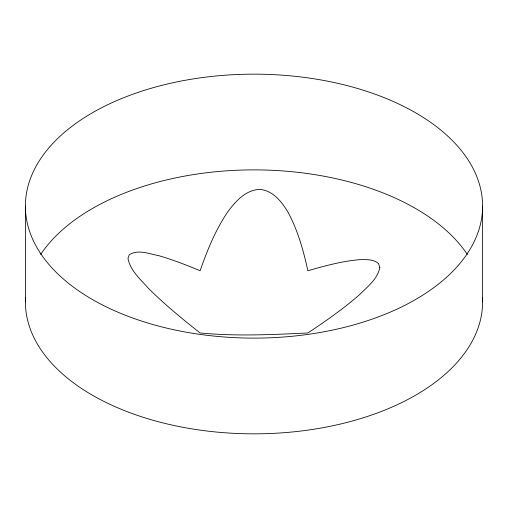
<?xml version="1.0" encoding="UTF-8"?>
<svg xmlns="http://www.w3.org/2000/svg" width="508" height="508" viewBox="0 0 508 508"><rect width="100%" height="100%" fill="white"/><g stroke="black" fill="none" stroke-linecap="round" stroke-linejoin="round"><path stroke-width="0.76" d="M482.6 206.14A228.6 131.978 0 0 1 139.7 320.44A228.6 131.978 0 0 1 139.7 91.84A228.6 131.978 0 0 1 482.6 206.14L482.6 301.86M25.4 206.14L25.4 301.86M482.498 297.936A228.6 131.978 0 0 1 254 433.838A228.6 131.978 0 0 1 25.502 297.936M40.64 254.476A228.6 131.978 0 0 1 254 169.882A228.6 131.978 0 0 1 467.36 254.476M379.813 267.481C377.654 279.051 367.443 286.702 359.607 294.608C343.427 308.756 325.774 321.094 307.88 332.969C272.021 334.677 235.922 336.391 200.12 332.969C182.15 318.827 164.446 304.267 148.234 288.112C140.443 279.197 130.289 270.618 127.972 258.445L129.292 254.692C138.259 249.072 149.46 253.962 158.915 255.714C172.968 259.81 186.62 265.113 200.12 270.751C207.194 250.387 215.405 230.213 227.482 212.249C235.255 201.708 245.186 190.265 259.213 189.401C272.65 190.075 281.68 201.6 288.017 212.249C297.917 230.467 303.454 250.609 307.88 270.751C324.828 265.855 341.979 261.175 359.607 259.664C366.014 259.658 373.367 258.953 378.498 263.569L379.813 267.481"/></g></svg>
